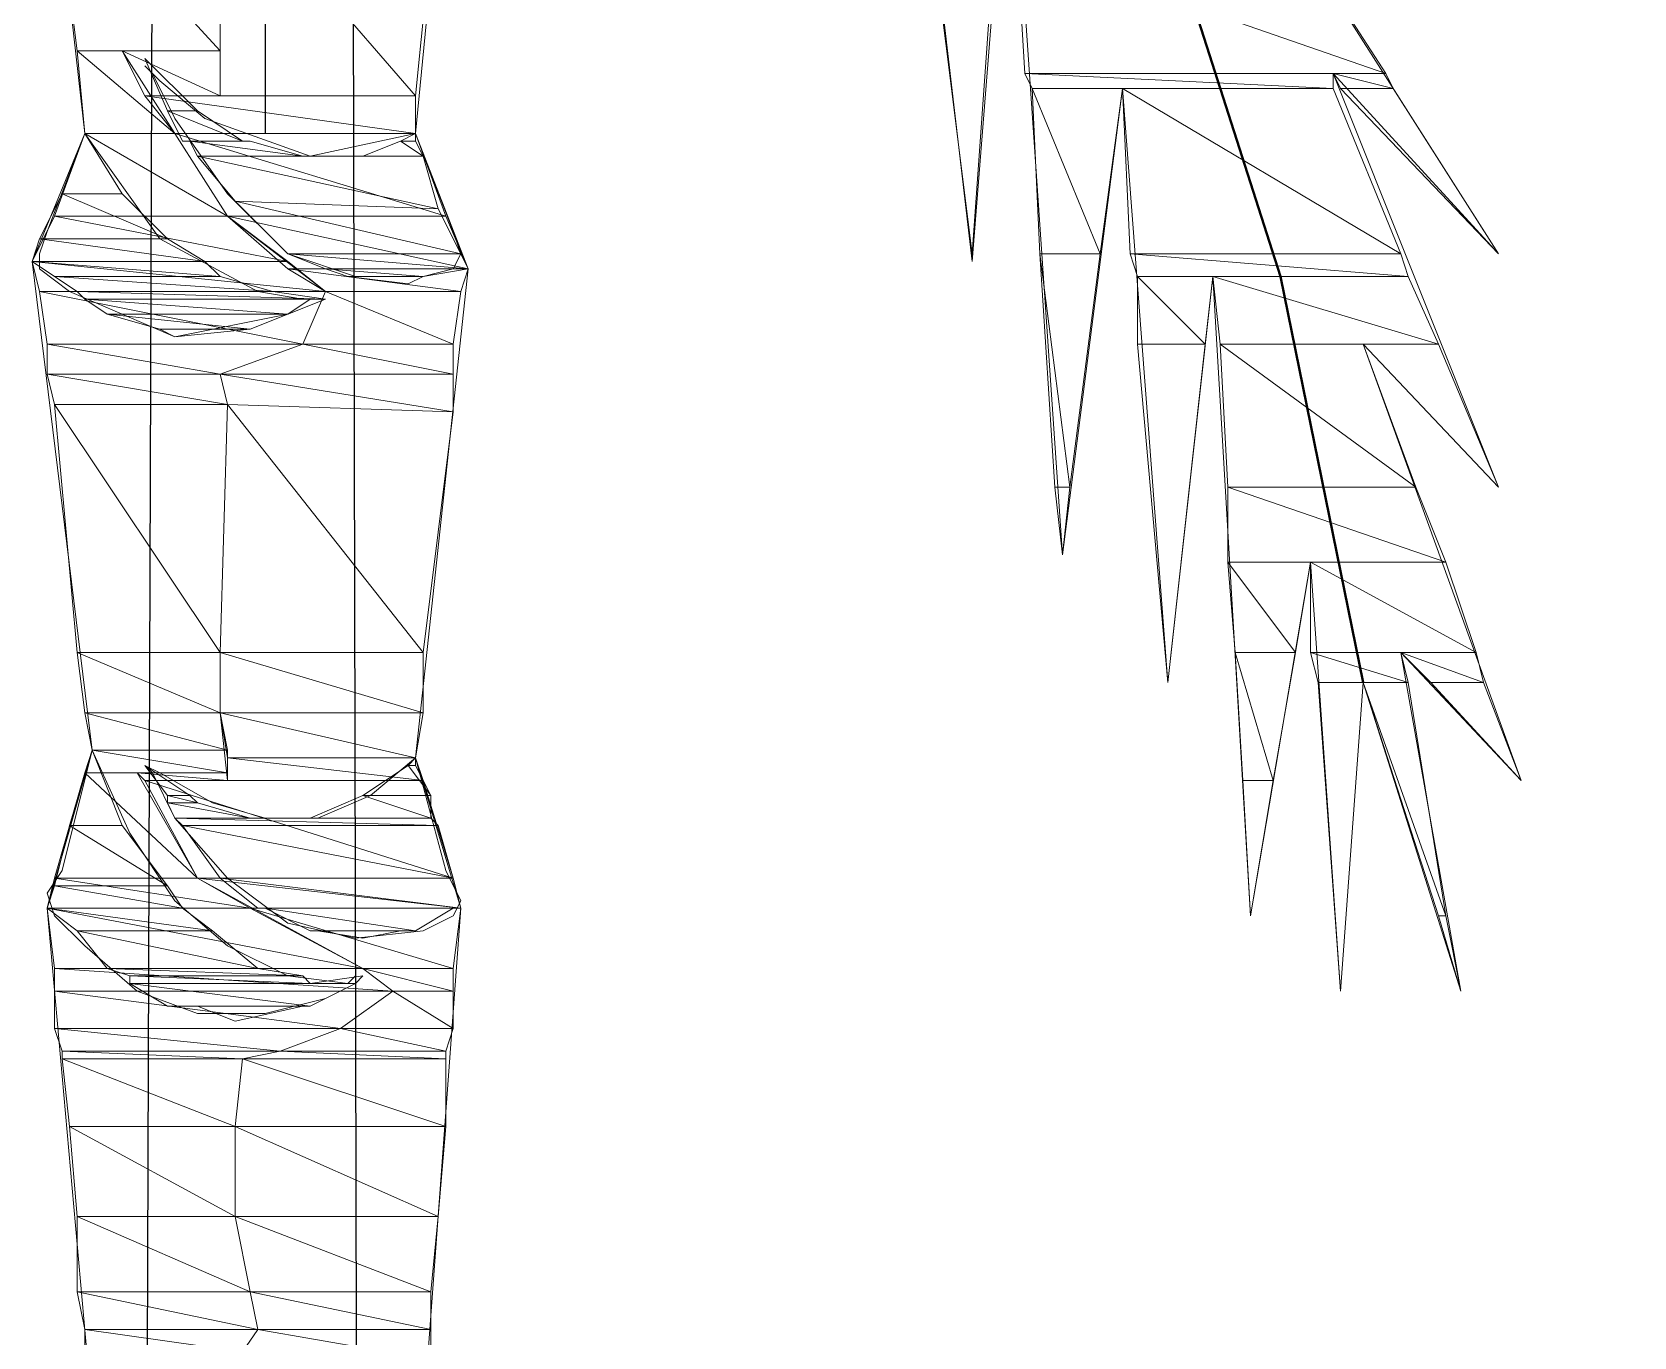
# Model space of a CAD drawing. Header units: inches. Extents: x 11 to 850, y 10 to 598.
# Drawn here: x 382.16 to 396.01, y 491.29 to 502.57 of the extents above; entities that cross this region are included whole.
import ezdxf

# ---------------------------------------------------------------- set-up
doc = ezdxf.new("R2010")
doc.units = ezdxf.units.IN
doc.header["$MEASUREMENT"] = 0
doc.layers.add('PDF_Geometry', color=7, linetype='Continuous')

msp = doc.modelspace()

# ---------------------------------------------------------------- linework, layer by layer
at = {"layer": 'PDF_Geometry', "color": 6, "lineweight": 25}
for points in [[(383.458, 581.037), (383.068, 465.664)], [(384.759, 581.037), (385.019, 465.664)]]:
    msp.add_lwpolyline(points, dxfattribs=at)
at = {"layer": 'PDF_Geometry', "color": 132, "lineweight": 40, "true_color": 0x00b8b8}
msp.add_lwpolyline([(396.01, 506.766), (394.97, 509.303), (393.734, 511.449), (392.303, 513.27), (390.807, 514.571), (389.182, 515.481), (387.491, 515.871), (385.8, 515.806), (384.109, 515.156), (385.995, 513.66), (387.751, 511.774), (389.312, 509.433), (390.742, 506.701), (391.913, 503.71), (392.954, 500.458), (393.669, 496.946)], dxfattribs=at)
at = {"layer": 'PDF_Geometry', "color": 172, "lineweight": 20, "true_color": 0x0000dd}
for points in [[(382.223, 513.985), (382.223, 511.514), (382.353, 510.278), (382.158, 509.563), (382.613, 506.571), (382.158, 505.726), (382.613, 501.693), (382.158, 500.588), (382.678, 496.361), (382.288, 494.995), (382.678, 490.637)], [(383.979, 491.158), (384.109, 491.353), (384.044, 491.678), (383.914, 492.328), (383.914, 493.109), (383.979, 493.694), (384.304, 493.759), (384.824, 493.954), (385.279, 494.279), (385.019, 494.474), (383.588, 495.255), (383.068, 496.165), (383.849, 496.1), (383.784, 496.686), (383.784, 497.206), (383.849, 499.352), (383.784, 499.612), (384.499, 499.872), (384.694, 500.328), (383.849, 500.978), (382.938, 502.409), (383.784, 502.019), (383.784, 503.97)]]:
    msp.add_lwpolyline(points, dxfattribs=at)
at = {"layer": 'PDF_Geometry', "color": 132, "lineweight": 20, "true_color": 0x00b8b8}
for points in [[(382.223, 513.985), (382.223, 511.514), (382.353, 510.278), (382.158, 509.563), (382.613, 506.571), (382.158, 505.726), (382.613, 501.693), (382.158, 500.588), (382.678, 496.361), (382.288, 494.995), (382.678, 490.637)], [(383.979, 491.158), (384.109, 491.353), (384.044, 491.678), (383.914, 492.328), (383.914, 493.109), (383.979, 493.694), (384.304, 493.759), (384.824, 493.954), (385.279, 494.279), (385.019, 494.474), (383.588, 495.255), (383.068, 496.165), (383.849, 496.1), (383.784, 496.686), (383.784, 497.206), (383.849, 499.352), (383.784, 499.612), (384.499, 499.872), (384.694, 500.328), (383.849, 500.978), (382.938, 502.409), (383.784, 502.019), (383.784, 503.97)]]:
    msp.add_lwpolyline(points, dxfattribs=at)
at = {"layer": 'PDF_Geometry', "color": 52, "lineweight": 20, "true_color": 0xdddd00}
msp.add_lwpolyline([(393.019, 503.514), (394.84, 500.653), (393.409, 502.214), (394.84, 498.637), (393.669, 499.872), (395.035, 496.1), (393.994, 497.206), (394.514, 494.279), (393.669, 496.946), (393.474, 494.279), (393.214, 497.986), (392.693, 494.93), (392.368, 500.458), (391.978, 496.946), (391.588, 502.084), (391.068, 498.051), (390.612, 504.685), (390.287, 500.588), (389.572, 506.701)], dxfattribs=at)
at = {"layer": 'PDF_Geometry', "lineweight": 25}
msp.add_lwpolyline([(384.174, 506.246), (384.174, 501.693)], dxfattribs=at)
at = {"layer": 'PDF_Geometry', "color": 12, "lineweight": 20, "true_color": 0xdd0000}
for points in [[(385.865, 505.726), (385.474, 501.693), (385.93, 500.523), (385.474, 496.295), (385.865, 494.995), (385.54, 490.572)], [(383.979, 491.158), (384.109, 491.353), (384.044, 491.678), (383.914, 492.328), (383.914, 493.109), (383.979, 493.694), (384.304, 493.759), (384.824, 493.954), (385.279, 494.279), (385.019, 494.474), (383.588, 495.255), (383.068, 496.165), (383.849, 496.1), (383.784, 496.686), (383.784, 497.206), (383.849, 499.352), (383.784, 499.612), (384.499, 499.872), (384.694, 500.328), (383.849, 500.978), (382.938, 502.409), (383.784, 502.019), (383.784, 503.97)]]:
    msp.add_lwpolyline(points, dxfattribs=at)
at = {"layer": 'PDF_Geometry', "color": 52, "lineweight": 0, "true_color": 0xdddd00}
for points in [[(390.287, 500.653), (390.287, 500.653), (389.832, 504.295), (390.287, 500.653)], [(390.287, 500.653), (389.832, 504.295), (390.547, 504.295), (390.287, 500.653)], [(390.742, 502.214), (393.864, 502.214), (390.677, 503.319), (390.742, 502.214)], [(393.864, 502.214), (390.677, 503.319), (393.149, 503.319), (393.864, 502.214)], [(390.807, 502.084), (393.409, 502.084), (390.742, 502.214), (390.807, 502.084)], [(393.409, 502.084), (390.742, 502.214), (393.409, 502.214), (393.409, 502.084)], [(393.409, 502.214), (393.474, 502.084), (393.929, 502.084), (393.409, 502.214)], [(393.409, 502.214), (393.864, 502.214), (393.929, 502.084), (393.409, 502.214)], [(390.872, 500.653), (391.393, 500.653), (390.807, 502.084), (390.872, 500.653)], [(391.393, 500.653), (390.807, 502.084), (391.588, 502.084), (391.393, 500.653)], [(391.653, 500.653), (393.994, 500.653), (391.588, 502.084), (391.653, 500.653)], [(393.994, 500.653), (391.588, 502.084), (393.409, 502.084), (393.994, 500.653)], [(393.474, 502.084), (393.929, 502.084), (394.84, 500.653), (393.474, 502.084)], [(390.287, 500.653), (390.287, 500.588), (390.287, 500.588), (390.287, 500.653)], [(391.003, 498.637), (391.133, 498.637), (390.872, 500.653), (391.003, 498.637)], [(391.133, 498.637), (390.872, 500.653), (391.393, 500.653), (391.133, 498.637)], [(391.718, 500.458), (394.059, 500.458), (391.653, 500.653), (391.718, 500.458)], [(394.059, 500.458), (391.653, 500.653), (393.994, 500.653), (394.059, 500.458)], [(391.718, 499.872), (392.303, 499.872), (391.718, 500.458), (391.718, 499.872)], [(392.303, 499.872), (391.718, 500.458), (392.368, 500.458), (392.303, 499.872)], [(392.433, 499.872), (394.319, 499.872), (392.368, 500.458), (392.433, 499.872)], [(394.319, 499.872), (392.368, 500.458), (394.059, 500.458), (394.319, 499.872)], [(391.978, 496.946), (391.978, 496.946), (391.718, 499.872), (391.978, 496.946)], [(391.978, 496.946), (391.718, 499.872), (392.303, 499.872), (391.978, 496.946)], [(392.498, 498.637), (394.124, 498.637), (392.433, 499.872), (392.498, 498.637)], [(394.124, 498.637), (392.433, 499.872), (393.669, 499.872), (394.124, 498.637)], [(393.669, 499.872), (394.319, 499.872), (394.84, 498.637), (393.669, 499.872)], [(391.003, 498.637), (391.133, 498.637), (391.068, 498.051), (391.003, 498.637)], [(392.498, 497.986), (394.384, 497.986), (392.498, 498.637), (392.498, 497.986)], [(394.384, 497.986), (392.498, 498.637), (394.124, 498.637), (394.384, 497.986)], [(392.563, 497.206), (393.084, 497.206), (392.498, 497.986), (392.563, 497.206)], [(393.084, 497.206), (392.498, 497.986), (393.214, 497.986), (393.084, 497.206)], [(393.214, 497.206), (394.645, 497.206), (393.214, 497.986), (393.214, 497.206)], [(394.645, 497.206), (393.214, 497.986), (394.384, 497.986), (394.645, 497.206)], [(392.563, 497.206), (392.628, 496.1), (392.889, 496.1), (392.563, 497.206)], [(392.563, 497.206), (393.084, 497.206), (392.889, 496.1), (392.563, 497.206)], [(393.279, 496.946), (394.059, 496.946), (393.214, 497.206), (393.279, 496.946)], [(394.059, 496.946), (393.214, 497.206), (393.994, 497.206), (394.059, 496.946)], [(394.254, 496.946), (394.71, 496.946), (393.994, 497.206), (394.254, 496.946)], [(394.71, 496.946), (393.994, 497.206), (394.645, 497.206), (394.71, 496.946)], [(391.978, 496.946), (391.978, 496.946), (391.978, 496.946)], [(393.669, 496.946), (393.279, 496.946), (393.474, 494.279), (393.669, 496.946)], [(393.279, 496.946), (393.474, 494.279), (393.474, 494.279), (393.279, 496.946)], [(393.669, 496.946), (394.319, 494.93), (394.384, 494.93), (393.669, 496.946)], [(393.669, 496.946), (394.059, 496.946), (394.384, 494.93), (393.669, 496.946)], [(394.71, 496.946), (394.71, 496.946), (394.254, 496.946), (394.71, 496.946)], [(394.71, 496.946), (394.254, 496.946), (394.71, 496.946)], [(394.254, 496.946), (394.71, 496.946), (395.035, 496.1), (394.254, 496.946)], [(392.628, 496.1), (392.889, 496.1), (392.693, 494.93), (392.628, 496.1)], [(394.319, 494.93), (394.384, 494.93), (394.514, 494.279), (394.319, 494.93)], [(393.474, 494.279), (393.474, 494.279), (393.474, 494.279)]]:
    msp.add_lwpolyline(points, dxfattribs=at)
at = {"layer": 'PDF_Geometry', "color": 132, "lineweight": 0, "true_color": 0x00b8b8}
for points in [[(382.548, 502.409), (383.784, 502.409), (382.353, 503.97), (382.548, 502.409)], [(383.784, 502.409), (382.353, 503.97), (383.784, 503.97), (383.784, 502.409)], [(382.613, 501.693), (383.393, 501.693), (382.548, 502.409), (382.613, 501.693)], [(383.393, 501.693), (382.548, 502.409), (382.938, 502.409), (383.393, 501.693)], [(382.938, 502.409), (383.784, 502.409), (383.784, 502.019), (382.938, 502.409)], [(382.353, 500.978), (383.849, 500.978), (382.613, 501.693), (382.353, 500.978)], [(383.849, 500.978), (382.613, 501.693), (383.393, 501.693), (383.849, 500.978)], [(382.158, 500.588), (384.369, 500.588), (382.353, 500.978), (382.158, 500.588)], [(384.369, 500.588), (382.353, 500.978), (383.849, 500.978), (384.369, 500.588)], [(382.223, 500.328), (384.694, 500.328), (382.158, 500.588), (382.223, 500.328)], [(384.694, 500.328), (382.158, 500.588), (384.369, 500.588), (384.694, 500.328)], [(382.288, 499.872), (384.499, 499.872), (382.223, 500.328), (382.288, 499.872)], [(384.499, 499.872), (382.223, 500.328), (384.694, 500.328), (384.499, 499.872)], [(382.288, 499.612), (383.784, 499.612), (382.288, 499.872), (382.288, 499.612)], [(383.784, 499.612), (382.288, 499.872), (384.499, 499.872), (383.784, 499.612)], [(382.353, 499.352), (383.849, 499.352), (382.288, 499.612), (382.353, 499.352)], [(383.849, 499.352), (382.288, 499.612), (383.784, 499.612), (383.849, 499.352)], [(382.548, 497.206), (383.784, 497.206), (382.353, 499.352), (382.548, 497.206)], [(383.784, 497.206), (382.353, 499.352), (383.849, 499.352), (383.784, 497.206)], [(382.613, 496.686), (383.784, 496.686), (382.548, 497.206), (382.613, 496.686)], [(383.784, 496.686), (382.548, 497.206), (383.784, 497.206), (383.784, 496.686)], [(382.678, 496.361), (383.849, 496.361), (382.613, 496.686), (382.678, 496.361)], [(383.849, 496.361), (382.613, 496.686), (383.784, 496.686), (383.849, 496.361)], [(382.613, 496.165), (383.849, 496.165), (382.678, 496.361), (382.613, 496.165)], [(383.849, 496.165), (382.678, 496.361), (383.849, 496.361), (383.849, 496.165)], [(382.353, 495.255), (383.588, 495.255), (382.613, 496.165), (382.353, 495.255)], [(383.588, 495.255), (382.613, 496.165), (383.068, 496.165), (383.588, 495.255)], [(383.068, 496.165), (383.849, 496.165), (383.849, 496.1), (383.068, 496.165)], [(382.288, 494.995), (384.044, 494.995), (382.353, 495.255), (382.288, 494.995)], [(384.044, 494.995), (382.353, 495.255), (383.588, 495.255), (384.044, 494.995)], [(382.353, 494.474), (385.019, 494.474), (382.288, 494.995), (382.353, 494.474)], [(385.019, 494.474), (382.288, 494.995), (384.044, 494.995), (385.019, 494.474)], [(382.353, 494.279), (385.279, 494.279), (382.353, 494.474), (382.353, 494.279)], [(385.279, 494.279), (382.353, 494.474), (385.019, 494.474), (385.279, 494.279)], [(382.353, 493.954), (384.824, 493.954), (382.353, 494.279), (382.353, 493.954)], [(384.824, 493.954), (382.353, 494.279), (385.279, 494.279), (384.824, 493.954)], [(382.418, 493.759), (384.304, 493.759), (382.353, 493.954), (382.418, 493.759)], [(384.304, 493.759), (382.353, 493.954), (384.824, 493.954), (384.304, 493.759)], [(382.418, 493.694), (383.979, 493.694), (382.418, 493.759), (382.418, 493.694)], [(383.979, 493.694), (382.418, 493.759), (384.304, 493.759), (383.979, 493.694)], [(382.483, 493.109), (383.914, 493.109), (382.418, 493.694), (382.483, 493.109)], [(383.914, 493.109), (382.418, 493.694), (383.979, 493.694), (383.914, 493.109)], [(382.548, 492.328), (383.914, 492.328), (382.483, 493.109), (382.548, 492.328)], [(383.914, 492.328), (382.483, 493.109), (383.914, 493.109), (383.914, 492.328)], [(382.548, 491.678), (384.044, 491.678), (382.548, 492.328), (382.548, 491.678)], [(384.044, 491.678), (382.548, 492.328), (383.914, 492.328), (384.044, 491.678)], [(382.613, 491.353), (384.109, 491.353), (382.548, 491.678), (382.613, 491.353)], [(384.109, 491.353), (382.548, 491.678), (384.044, 491.678), (384.109, 491.353)], [(382.613, 491.158), (383.979, 491.158), (382.613, 491.353), (382.613, 491.158)], [(383.979, 491.158), (382.613, 491.353), (384.109, 491.353), (383.979, 491.158)]]:
    msp.add_lwpolyline(points, dxfattribs=at)
at = {"layer": 'PDF_Geometry', "color": 12, "lineweight": 0, "true_color": 0xdd0000}
for points in [[(383.784, 502.019), (385.474, 502.019), (383.784, 503.97), (383.784, 502.019)], [(385.474, 502.019), (383.784, 503.97), (385.67, 503.97), (385.474, 502.019)], [(382.938, 502.409), (383.133, 502.019), (383.784, 502.019), (382.938, 502.409)], [(383.393, 501.693), (385.474, 501.693), (383.133, 502.019), (383.393, 501.693)], [(385.474, 501.693), (383.133, 502.019), (385.474, 502.019), (385.474, 501.693)], [(383.849, 500.978), (385.735, 500.978), (383.393, 501.693), (383.849, 500.978)], [(385.735, 500.978), (383.393, 501.693), (385.474, 501.693), (385.735, 500.978)], [(384.369, 500.523), (385.93, 500.523), (383.849, 500.978), (384.369, 500.523)], [(385.93, 500.523), (383.849, 500.978), (385.735, 500.978), (385.93, 500.523)], [(384.694, 500.328), (385.865, 500.328), (384.369, 500.523), (384.694, 500.328)], [(385.865, 500.328), (384.369, 500.523), (385.93, 500.523), (385.865, 500.328)], [(384.499, 499.872), (385.8, 499.872), (384.694, 500.328), (384.499, 499.872)], [(385.8, 499.872), (384.694, 500.328), (385.865, 500.328), (385.8, 499.872)], [(383.784, 499.612), (385.8, 499.612), (384.499, 499.872), (383.784, 499.612)], [(385.8, 499.612), (384.499, 499.872), (385.8, 499.872), (385.8, 499.612)], [(383.849, 499.352), (385.8, 499.287), (383.784, 499.612), (383.849, 499.352)], [(385.8, 499.287), (383.784, 499.612), (385.8, 499.612), (385.8, 499.287)], [(383.784, 497.206), (385.539, 497.206), (383.849, 499.352), (383.784, 497.206)], [(385.539, 497.206), (383.849, 499.352), (385.8, 499.287), (385.539, 497.206)], [(383.784, 496.686), (385.539, 496.686), (383.784, 497.206), (383.784, 496.686)], [(385.539, 496.686), (383.784, 497.206), (385.539, 497.206), (385.539, 496.686)], [(383.849, 496.296), (385.474, 496.296), (383.784, 496.686), (383.849, 496.296)], [(385.474, 496.296), (383.784, 496.686), (385.54, 496.686), (385.474, 496.296)], [(383.849, 496.1), (385.54, 496.1), (383.849, 496.296), (383.849, 496.1)], [(385.54, 496.1), (383.849, 496.296), (385.474, 496.296), (385.54, 496.1)], [(383.068, 496.165), (383.133, 496.1), (383.849, 496.1), (383.068, 496.165)], [(383.588, 495.255), (385.8, 495.255), (383.133, 496.1), (383.588, 495.255)], [(385.8, 495.255), (383.133, 496.1), (385.54, 496.1), (385.8, 495.255)], [(384.044, 494.995), (385.865, 494.995), (383.588, 495.255), (384.044, 494.995)], [(385.865, 494.995), (383.588, 495.255), (385.8, 495.255), (385.865, 494.995)], [(385.019, 494.474), (385.8, 494.474), (384.044, 494.995), (385.019, 494.474)], [(385.8, 494.474), (384.044, 494.995), (385.865, 494.995), (385.8, 494.474)], [(385.279, 494.279), (385.8, 494.279), (385.019, 494.474), (385.279, 494.279)], [(385.8, 494.279), (385.019, 494.474), (385.8, 494.474), (385.8, 494.279)], [(384.824, 493.954), (385.8, 493.954), (385.279, 494.279), (384.824, 493.954)], [(385.8, 493.954), (385.279, 494.279), (385.8, 494.279), (385.8, 493.954)], [(384.304, 493.759), (385.735, 493.759), (384.824, 493.954), (384.304, 493.759)], [(385.735, 493.759), (384.824, 493.954), (385.8, 493.954), (385.735, 493.759)], [(383.979, 493.694), (385.735, 493.694), (384.304, 493.759), (383.979, 493.694)], [(385.735, 493.694), (384.304, 493.759), (385.735, 493.759), (385.735, 493.694)], [(383.914, 493.109), (385.735, 493.109), (383.979, 493.694), (383.914, 493.109)], [(385.735, 493.109), (383.979, 493.694), (385.735, 493.694), (385.735, 493.109)], [(383.914, 492.328), (385.67, 492.328), (383.914, 493.109), (383.914, 492.328)], [(385.67, 492.328), (383.914, 493.109), (385.735, 493.109), (385.67, 492.328)], [(384.044, 491.678), (385.605, 491.678), (383.914, 492.328), (384.044, 491.678)], [(385.605, 491.678), (383.914, 492.328), (385.67, 492.328), (385.605, 491.678)], [(384.109, 491.353), (385.605, 491.353), (384.044, 491.678), (384.109, 491.353)], [(385.605, 491.353), (384.044, 491.678), (385.605, 491.678), (385.605, 491.353)], [(383.979, 491.158), (385.605, 491.093), (384.109, 491.353), (383.979, 491.158)], [(385.605, 491.093), (384.109, 491.353), (385.605, 491.353), (385.605, 491.093)]]:
    msp.add_lwpolyline(points, dxfattribs=at)
at = {"layer": 'PDF_Geometry', "color": 9, "lineweight": 0, "true_color": 0xbababa}
for points in [[(383.133, 502.344), (383.328, 501.889), (383.588, 501.889), (383.133, 502.344)], [(383.458, 501.628), (383.979, 501.628), (383.328, 501.889), (383.458, 501.628)], [(383.979, 501.628), (383.328, 501.889), (383.588, 501.889), (383.979, 501.628)], [(383.523, 501.628), (384.044, 501.628), (383.458, 501.628), (383.523, 501.628)], [(384.044, 501.628), (383.458, 501.628), (383.979, 501.628), (384.044, 501.628)], [(383.588, 501.498), (384.499, 501.498), (383.523, 501.628), (383.588, 501.498)], [(384.499, 501.498), (383.523, 501.628), (384.044, 501.628), (384.499, 501.498)], [(385.019, 501.498), (385.54, 501.498), (385.344, 501.628), (385.019, 501.498)], [(385.474, 501.693), (385.344, 501.628), (385.474, 501.628), (385.474, 501.693)], [(385.54, 501.498), (385.344, 501.628), (385.474, 501.628), (385.54, 501.498)], [(383.914, 501.108), (385.67, 501.043), (383.588, 501.498), (383.914, 501.108)], [(385.67, 501.043), (383.588, 501.498), (385.54, 501.498), (385.67, 501.043)], [(384.499, 501.498), (385.019, 501.498), (385.54, 501.498), (384.499, 501.498)], [(385.019, 501.498), (385.539, 501.498), (385.539, 501.498), (385.019, 501.498)], [(384.369, 500.653), (385.865, 500.653), (383.914, 501.108), (384.369, 500.653)], [(385.865, 500.653), (383.914, 501.108), (385.67, 501.043), (385.865, 500.653)], [(384.694, 500.523), (385.93, 500.523), (384.369, 500.653), (384.694, 500.523)], [(385.93, 500.523), (384.369, 500.653), (385.865, 500.653), (385.93, 500.523)], [(384.694, 500.523), (384.889, 500.458), (385.539, 500.458), (384.694, 500.523)], [(384.694, 500.523), (385.93, 500.523), (385.539, 500.458), (384.694, 500.523)], [(384.889, 500.458), (385.539, 500.458), (385.409, 500.393), (384.889, 500.458)], [(383.133, 496.23), (383.328, 495.97), (383.523, 495.97), (383.133, 496.23)], [(385.019, 495.97), (385.605, 495.97), (385.409, 496.23), (385.019, 495.97)], [(385.474, 496.296), (385.409, 496.23), (385.474, 496.23), (385.474, 496.296)], [(385.605, 495.97), (385.409, 496.23), (385.474, 496.23), (385.605, 495.97)], [(383.328, 495.905), (383.588, 495.905), (383.328, 495.97), (383.328, 495.905)], [(383.588, 495.905), (383.328, 495.97), (383.523, 495.97), (383.588, 495.905)], [(384.564, 495.775), (385.605, 495.775), (385.019, 495.97), (384.564, 495.775)], [(385.605, 495.775), (385.019, 495.97), (385.605, 495.97), (385.605, 495.775)], [(383.393, 495.775), (384.044, 495.775), (383.328, 495.905), (383.393, 495.775)], [(384.044, 495.775), (383.328, 495.905), (383.588, 495.905), (384.044, 495.775)], [(383.393, 495.775), (384.044, 495.775), (384.044, 495.775), (383.393, 495.775)], [(384.044, 495.775), (384.044, 495.775), (383.393, 495.775), (384.044, 495.775)], [(383.458, 495.71), (385.67, 495.71), (383.393, 495.775), (383.458, 495.71)], [(385.67, 495.71), (383.393, 495.775), (385.605, 495.775), (385.67, 495.71)], [(383.784, 495.255), (385.8, 495.255), (383.458, 495.71), (383.784, 495.255)], [(385.8, 495.255), (383.458, 495.71), (385.67, 495.71), (385.8, 495.255)], [(384.044, 495.775), (385.605, 495.775), (384.564, 495.775), (384.044, 495.775)], [(385.605, 495.775), (384.564, 495.775), (385.605, 495.775)], [(384.109, 494.995), (385.865, 494.995), (383.784, 495.255), (384.109, 494.995)], [(385.865, 494.995), (383.784, 495.255), (385.8, 495.255), (385.865, 494.995)], [(384.174, 494.995), (385.8, 494.995), (384.109, 494.995), (384.174, 494.995)], [(385.8, 494.995), (384.109, 494.995), (385.865, 494.995), (385.8, 494.995)], [(384.564, 494.8), (385.474, 494.8), (384.174, 494.995), (384.564, 494.8)], [(385.474, 494.8), (384.174, 494.995), (385.8, 494.995), (385.474, 494.8)], [(384.564, 494.8), (384.629, 494.8), (385.344, 494.8), (384.564, 494.8)], [(384.564, 494.8), (385.474, 494.8), (385.344, 494.8), (384.564, 494.8)], [(384.629, 494.8), (385.344, 494.8), (385.019, 494.735), (384.629, 494.8)]]:
    msp.add_lwpolyline(points, dxfattribs=at)
at = {"layer": 'PDF_Geometry', "color": 9, "lineweight": 20, "true_color": 0xbababa}
for points in [[(385.474, 501.693), (384.564, 501.498), (383.653, 501.824), (383.263, 502.149), (383.133, 502.279), (383.198, 502.214), (383.393, 501.824), (383.849, 501.173), (384.369, 500.653), (384.954, 500.458), (385.54, 500.458), (385.8, 500.523), (385.865, 500.653), (385.8, 500.848), (385.474, 501.693)], [(385.474, 496.296), (385.084, 495.97), (384.629, 495.775), (384.174, 495.775), (383.719, 495.905), (383.263, 496.165), (383.133, 496.23), (383.198, 496.165), (383.393, 495.775), (383.849, 495.255), (384.369, 494.865), (384.954, 494.735), (385.54, 494.8), (385.8, 494.93), (385.865, 495.06), (385.735, 495.32), (385.474, 496.296)]]:
    msp.add_lwpolyline(points, dxfattribs=at)
at = {"layer": 'PDF_Geometry', "color": 252, "lineweight": 20, "true_color": 0x989898}
for points in [[(382.613, 501.693), (383.263, 500.783), (384.109, 500.328), (384.499, 500.263), (384.629, 500.263), (384.564, 500.263), (384.369, 500.133), (383.393, 499.937), (382.483, 500.328), (382.223, 500.523), (382.223, 500.653), (382.288, 500.848), (382.613, 501.693)], [(382.678, 496.361), (383.003, 495.645), (383.393, 495.06), (383.849, 494.67), (384.369, 494.409), (384.889, 494.344), (384.954, 494.409), (384.954, 494.344), (384.694, 494.214), (384.174, 494.084), (383.588, 494.084), (383.068, 494.279), (382.613, 494.67), (382.353, 494.93), (382.288, 495.125), (382.418, 495.32), (382.678, 496.361)]]:
    msp.add_lwpolyline(points, dxfattribs=at)
at = {"layer": 'PDF_Geometry', "color": 252, "lineweight": 0, "true_color": 0x989898}
for points in [[(382.613, 501.693), (382.418, 501.173), (382.938, 501.173), (382.613, 501.693)], [(382.223, 500.783), (383.328, 500.783), (382.418, 501.173), (382.223, 500.783)], [(383.328, 500.783), (382.418, 501.173), (382.938, 501.173), (383.328, 500.783)], [(382.158, 500.588), (383.653, 500.588), (382.223, 500.783), (382.158, 500.588)], [(383.653, 500.588), (382.223, 500.783), (383.328, 500.783), (383.653, 500.588)], [(382.353, 500.458), (383.784, 500.458), (382.158, 500.588), (382.353, 500.458)], [(383.784, 500.458), (382.158, 500.588), (383.653, 500.588), (383.784, 500.458)], [(382.548, 500.328), (384.239, 500.328), (382.353, 500.458), (382.548, 500.328)], [(384.239, 500.328), (382.353, 500.458), (383.784, 500.458), (384.239, 500.328)], [(382.613, 500.263), (384.694, 500.263), (382.548, 500.328), (382.613, 500.263)], [(384.694, 500.263), (382.548, 500.328), (384.239, 500.328), (384.694, 500.263)], [(382.808, 500.133), (384.369, 500.133), (382.613, 500.263), (382.808, 500.133)], [(384.369, 500.133), (382.613, 500.263), (384.694, 500.263), (384.369, 500.133)], [(382.808, 500.133), (383.263, 500.003), (384.044, 500.003), (382.808, 500.133)], [(382.808, 500.133), (384.369, 500.133), (384.044, 500.003), (382.808, 500.133)], [(383.263, 500.003), (384.044, 500.003), (383.393, 499.937), (383.263, 500.003)], [(382.678, 496.361), (382.483, 495.71), (382.938, 495.71), (382.678, 496.361)], [(382.353, 495.19), (383.328, 495.19), (382.483, 495.71), (382.353, 495.19)], [(383.328, 495.19), (382.483, 495.71), (382.938, 495.71), (383.328, 495.19)], [(382.288, 494.995), (383.458, 494.995), (382.353, 495.19), (382.288, 494.995)], [(383.458, 494.995), (382.353, 495.19), (383.328, 495.19), (383.458, 494.995)], [(382.548, 494.8), (383.719, 494.8), (382.288, 494.995), (382.548, 494.8)], [(383.719, 494.8), (382.288, 494.995), (383.458, 494.995), (383.719, 494.8)], [(382.808, 494.474), (384.109, 494.474), (382.548, 494.8), (382.808, 494.474)], [(384.109, 494.474), (382.548, 494.8), (383.719, 494.8), (384.109, 494.474)], [(384.109, 494.474), (384.109, 494.474), (382.808, 494.474), (384.109, 494.474)], [(384.109, 494.474), (382.808, 494.474), (384.109, 494.474)], [(383.003, 494.409), (384.499, 494.409), (382.808, 494.474), (383.003, 494.409)], [(384.499, 494.409), (382.808, 494.474), (384.109, 494.474), (384.499, 494.409)], [(383.003, 494.344), (384.564, 494.344), (383.003, 494.409), (383.003, 494.344)], [(384.564, 494.344), (383.003, 494.409), (384.499, 494.409), (384.564, 494.344)], [(385.019, 494.409), (384.564, 494.344), (384.954, 494.344), (385.019, 494.409)], [(383.328, 494.149), (384.564, 494.149), (383.003, 494.344), (383.328, 494.149)], [(384.564, 494.149), (383.003, 494.344), (384.954, 494.344), (384.564, 494.149)], [(383.328, 494.149), (383.588, 494.149), (384.499, 494.149), (383.328, 494.149)], [(383.328, 494.149), (384.564, 494.149), (384.499, 494.149), (383.328, 494.149)], [(383.588, 494.149), (384.499, 494.149), (383.914, 494.019), (383.588, 494.149)]]:
    msp.add_lwpolyline(points, dxfattribs=at)

doc.saveas('drawing.dxf')
